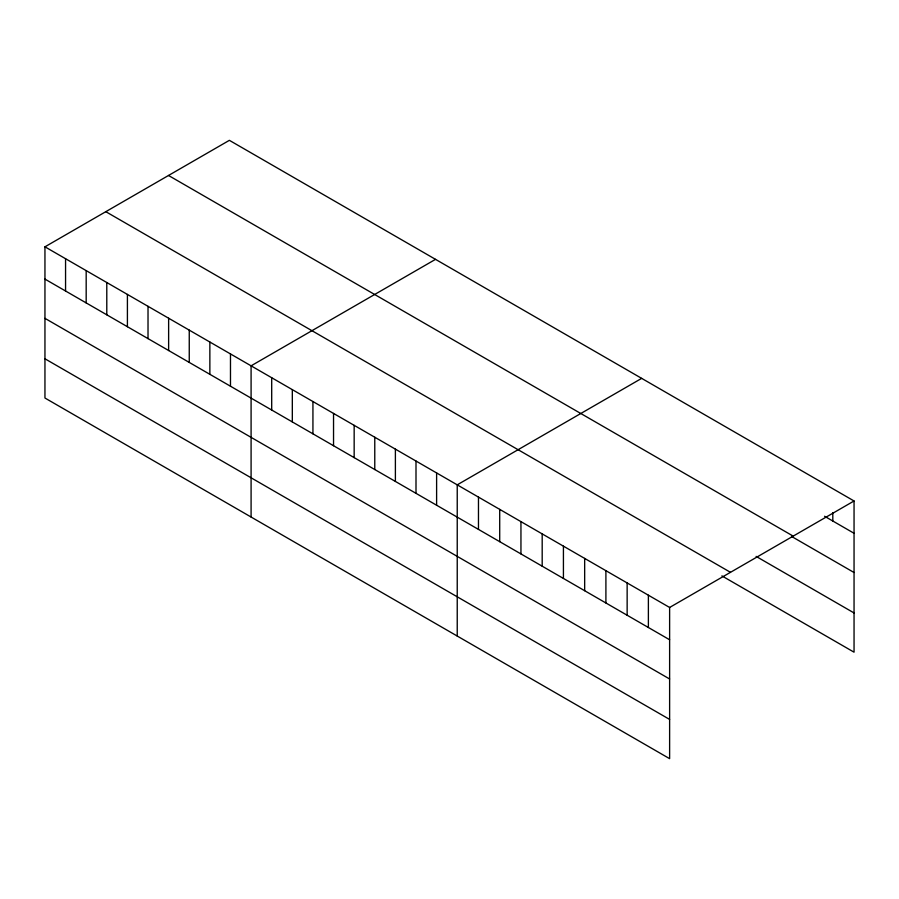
<?xml version="1.0" encoding="UTF-8"?>
<svg xmlns="http://www.w3.org/2000/svg" width="899" height="899" viewBox="0 0 899 899"><rect width="100%" height="100%" fill="white"/><g stroke="black" fill="none" stroke-linecap="round" stroke-linejoin="round"><path stroke-width="1.35" d="M44.95 246.82L669.62 607.466L669.62 758.666L44.95 398.021L44.95 246.82L229.38 140.334L854.05 500.979L854.05 652.18L721.897 575.888M435.521 259.35L251.091 365.826L251.091 517.026M641.661 378.367L457.231 484.842L457.231 636.043M669.62 607.466L854.05 500.979M824.552 516.251L854.05 533.276M168.518 175.474L793.188 536.119M791.513 536.411L854.05 572.517M756.115 556.402L854.05 612.949M105.812 211.681L730.482 572.326M44.95 279.106L669.62 639.762M44.95 318.347L669.62 678.992M44.95 358.78L669.62 719.425M832.811 512.587L832.811 521.015M648.381 595.205L648.381 627.491M627.142 582.945L627.142 615.231M605.904 570.674L605.904 602.971M584.665 558.414L584.665 590.71M563.426 546.154L563.426 578.45M542.187 533.894L542.187 566.19M520.948 521.634L520.948 553.919M499.709 509.373L499.709 541.659M478.47 497.102L478.47 529.399M436.611 472.941L436.611 505.238M416.001 461.041L416.001 493.337M395.391 449.14L395.391 481.437M374.771 437.24L374.771 469.536M354.161 425.339L354.161 457.636M333.54 413.439L333.54 445.724M312.931 401.538L312.931 433.824M292.321 389.638L292.321 421.923M271.7 377.726L271.7 410.023M230.481 353.925L230.481 386.222M209.86 342.025L209.86 374.321M189.251 330.124L189.251 362.421M168.63 318.224L168.63 350.52M148.02 306.323L148.02 338.62M127.411 294.423L127.411 326.719M106.79 282.522L106.79 314.819M86.18 270.621L86.18 302.918M65.56 258.721L65.56 291.018"/></g></svg>
